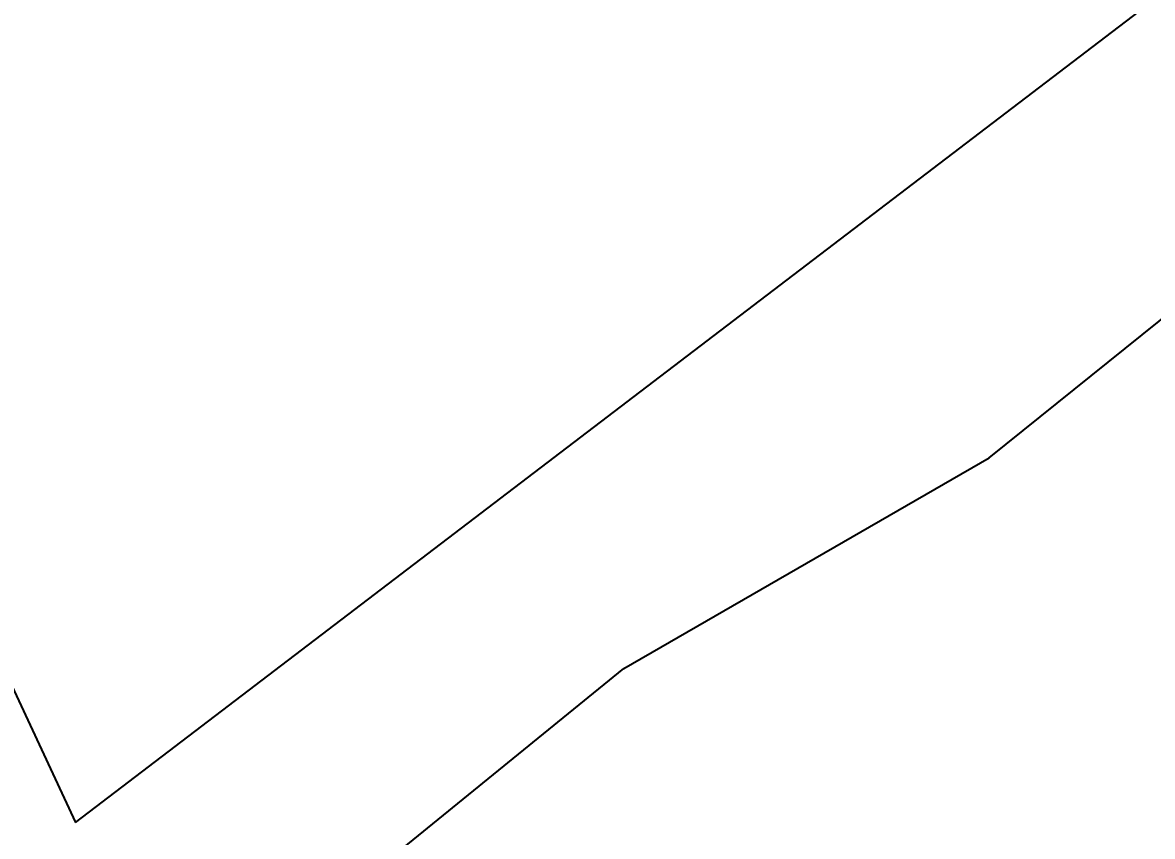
# Model space of a CAD drawing. Header units: inches. Extents: x 653559 to 669309, y 7245317 to 7256454.
# Drawn here: x 663254.2 to 663356.4, y 7250966.1 to 7251039.7 of the extents above; entities that cross this region are included whole.
import ezdxf
from ezdxf.enums import TextEntityAlignment as Align

# ---------------------------------------------------------------- set-up
doc = ezdxf.new("R2010")
doc.units = ezdxf.units.IN
doc.header["$MEASUREMENT"] = 0
for name, color, linetype in [('Agricola', 3, 'Continuous'), ('Reserva', 92, 'Continuous'), ('TXT_HDR', 160, 'Continuous')]:
    doc.layers.add(name, color=color, linetype=linetype)
doc.styles.add('ROMANS', font='romans.shx', dxfattribs={"height": 150})

msp = doc.modelspace()

# ---------------------------------------------------------------- linework, layer by layer
at = {"layer": 'Agricola', "transparency": 33554613}
msp.add_lwpolyline([(663784.49, 7251640.49), (663468.58, 7252194.53), (662973.28, 7251975.46), (662929.62, 7251968.31), (662893.11, 7251992.12), (662866.12, 7252016.73), (662831.2, 7252003.24), (663024.87, 7251523.81), (663078.06, 7251355.54), (663259.03, 7250967.39), (663379.68, 7251059.47), (663466.2, 7251158.69)], close=True, dxfattribs=at)
at = {"layer": 'Reserva', "transparency": 33554613}
msp.add_lwpolyline([(662854.65, 7250480.52), (663074.52, 7250756.75), (663155.98, 7250865.12), (663169.95, 7250879.09), (663198.11, 7250899.2), (663224.14, 7250916.77), (663260.97, 7250942.59), (663308.6, 7250981.33), (663341.62, 7251000.38), (663375.27, 7251027.47), (663423.95, 7251076.79), (663452.11, 7251111.5), (663482.59, 7251160.19), (663516.03, 7251205.69), (663545.66, 7251250.15), (663563.44, 7251281.47), (663590.11, 7251319.78), (663613.61, 7251358.94), (663650.86, 7251409.11), (663709.7, 7251491.66), (663741.46, 7251539.92)], dxfattribs=at)

# ---------------------------------------------------------------- texts
at = {"layer": 'TXT_HDR', "transparency": 33554613, "style": 'ROMANS'}
msp.add_text('Ao. San Luis', height=100, rotation=39.5156, dxfattribs=at).set_placement((663513.05, 7250767.74), align=Align.MIDDLE)

doc.saveas('drawing.dxf')
